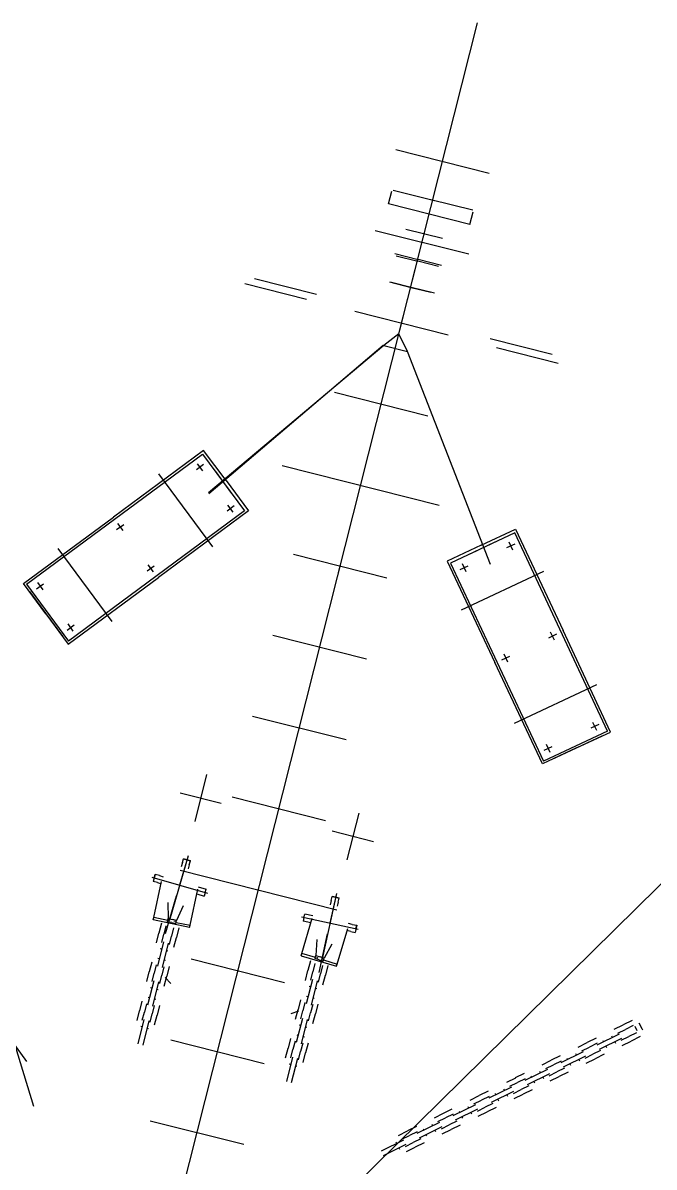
# Model space of a CAD drawing. Header units: metres. Extents: x 267365 to 277461, y 2088854 to 2108025.
# Drawn here: x 273136.8 to 273153.46, y 2095770.59 to 2095800.78 of the extents above; entities that cross this region are included whole.
import ezdxf

# ---------------------------------------------------------------- set-up
doc = ezdxf.new("R2010")
doc.units = ezdxf.units.M
doc.linetypes.add('ACAD_ISO10W100', pattern=[18, 12, -3, 0, -3])
doc.linetypes.add('DASHEDX2', pattern=[38.1, 25.4, -12.7])

msp = doc.modelspace()

# ---------------------------------------------------------------- linework, layer by layer
at = {"color": 30}
for p, q in [((273070.689, 2095491.763), (273148.798, 2095800.78)), ((273070.689, 2095491.763), (273148.798, 2095800.78)), ((273070.689, 2095491.763), (273148.798, 2095800.78)), ((273149.107, 2095796.809), (273146.641, 2095797.433)), ((273149.107, 2095796.809), (273146.641, 2095797.433)), ((273149.107, 2095796.809), (273146.641, 2095797.433)), ((273146.448, 2095796.004), (273146.534, 2095796.342)), ((273146.448, 2095796.004), (273146.534, 2095796.342)), ((273146.448, 2095796.004), (273146.534, 2095796.342)), ((273146.574, 2095796.366), (273147.666, 2095796.09)), ((273146.574, 2095796.366), (273147.666, 2095796.09)), ((273146.574, 2095796.366), (273147.666, 2095796.09)), ((273148.597, 2095795.461), (273146.448, 2095796.004)), ((273148.597, 2095795.461), (273146.448, 2095796.004)), ((273148.597, 2095795.461), (273146.448, 2095796.004)), ((273148.671, 2095795.836), (273147.566, 2095796.115)), ((273148.671, 2095795.836), (273147.566, 2095796.115)), ((273148.671, 2095795.836), (273147.566, 2095796.115)), ((273148.597, 2095795.461), (273148.682, 2095795.799)), ((273148.597, 2095795.461), (273148.682, 2095795.799)), ((273148.597, 2095795.461), (273148.682, 2095795.799)), ((273148.567, 2095794.674), (273146.101, 2095795.297)), ((273148.567, 2095794.674), (273146.101, 2095795.297)), ((273148.567, 2095794.674), (273146.101, 2095795.297)), ((273147.871, 2095795.087), (273146.91, 2095795.33)), ((273147.871, 2095795.087), (273146.91, 2095795.33)), ((273147.871, 2095795.087), (273146.91, 2095795.33)), ((273146.614, 2095794.695), (273147.23, 2095794.539)), ((273146.614, 2095794.695), (273147.23, 2095794.539)), ((273146.614, 2095794.695), (273147.23, 2095794.539)), ((273146.654, 2095794.638), (273147.219, 2095794.495)), ((273146.654, 2095794.638), (273147.219, 2095794.495)), ((273146.654, 2095794.638), (273147.219, 2095794.495)), ((273146.726, 2095792.58), (273147.197, 2095794.444)), ((273146.726, 2095792.58), (273147.197, 2095794.444)), ((273146.726, 2095792.58), (273147.197, 2095794.444)), ((273147.767, 2095794.357), (273147.219, 2095794.495)), ((273147.767, 2095794.357), (273147.219, 2095794.495)), ((273147.767, 2095794.357), (273147.219, 2095794.495)), ((273147.847, 2095794.383), (273147.23, 2095794.539)), ((273147.847, 2095794.383), (273147.23, 2095794.539)), ((273147.847, 2095794.383), (273147.23, 2095794.539)), ((273144.29, 2095793.483), (273142.662, 2095793.895)), ((273144.29, 2095793.483), (273142.662, 2095793.895)), ((273144.29, 2095793.483), (273142.662, 2095793.895)), ((273144.552, 2095793.612), (273142.915, 2095794.026)), ((273144.552, 2095793.612), (273142.915, 2095794.026)), ((273144.552, 2095793.612), (273142.915, 2095794.026)), ((273146.479, 2095793.946), (273147.044, 2095793.803)), ((273146.479, 2095793.946), (273147.044, 2095793.803)), ((273146.479, 2095793.946), (273147.044, 2095793.803)), ((273147.044, 2095793.803), (273146.527, 2095793.934)), ((273147.044, 2095793.803), (273146.527, 2095793.934)), ((273147.044, 2095793.803), (273146.527, 2095793.934)), ((273147.665, 2095793.646), (273147.044, 2095793.803)), ((273147.044, 2095793.803), (273147.562, 2095793.672)), ((273147.665, 2095793.646), (273147.044, 2095793.803)), ((273147.044, 2095793.803), (273147.562, 2095793.672)), ((273147.665, 2095793.646), (273147.044, 2095793.803)), ((273147.044, 2095793.803), (273147.562, 2095793.672)), ((273148.027, 2095792.539), (273145.561, 2095793.162)), ((273148.027, 2095792.539), (273145.561, 2095793.162)), ((273148.027, 2095792.539), (273145.561, 2095793.162)), ((273146.726, 2095792.58), (273146.33, 2095792.267)), ((273146.726, 2095792.58), (273146.33, 2095792.267)), ((273146.726, 2095792.58), (273146.33, 2095792.267)), ((273146.949, 2095792.114), (273146.726, 2095792.58)), ((273146.949, 2095792.114), (273146.726, 2095792.58)), ((273146.949, 2095792.114), (273146.726, 2095792.58)), ((273149.129, 2095792.455), (273150.766, 2095792.042)), ((273149.129, 2095792.455), (273150.766, 2095792.042)), ((273149.129, 2095792.455), (273150.766, 2095792.042)), ((273146.33, 2095792.267), (273141.701, 2095788.379)), ((273146.33, 2095792.267), (273141.701, 2095788.379)), ((273146.33, 2095792.267), (273141.701, 2095788.379)), ((273141.71, 2095788.368), (273146.308, 2095792.276)), ((273141.71, 2095788.368), (273146.308, 2095792.276)), ((273141.71, 2095788.368), (273146.308, 2095792.276)), ((273146.33, 2095792.267), (273146.949, 2095792.114)), ((273146.33, 2095792.267), (273146.949, 2095792.114)), ((273146.33, 2095792.267), (273146.949, 2095792.114)), ((273149.138, 2095786.491), (273146.949, 2095792.114)), ((273149.138, 2095786.491), (273146.949, 2095792.114)), ((273149.138, 2095786.491), (273146.949, 2095792.114)), ((273149.298, 2095792.217), (273150.926, 2095791.806)), ((273149.298, 2095792.217), (273150.926, 2095791.806)), ((273149.298, 2095792.217), (273150.926, 2095791.806)), ((273147.487, 2095790.403), (273145.021, 2095791.027)), ((273147.487, 2095790.403), (273145.021, 2095791.027)), ((273147.487, 2095790.403), (273145.021, 2095791.027)), ((273136.899, 2095785.969), (273141.542, 2095789.404)), ((273136.899, 2095785.969), (273141.542, 2095789.404)), ((273136.899, 2095785.969), (273141.542, 2095789.404)), ((273141.572, 2095789.501), (273139.196, 2095787.744)), ((273141.572, 2095789.501), (273139.196, 2095787.744)), ((273141.572, 2095789.501), (273139.196, 2095787.744)), ((273141.542, 2095789.404), (273142.651, 2095787.904)), ((273141.542, 2095789.404), (273142.651, 2095787.904)), ((273141.542, 2095789.404), (273142.651, 2095787.904)), ((273142.163, 2095788.703), (273141.572, 2095789.501)), ((273142.163, 2095788.703), (273141.572, 2095789.501)), ((273142.163, 2095788.703), (273141.572, 2095789.501)), ((273143.647, 2095789.102), (273147.782, 2095788.057)), ((273143.647, 2095789.102), (273147.782, 2095788.057)), ((273143.647, 2095789.102), (273147.782, 2095788.057)), ((273141.883, 2095788.942), (273142.31, 2095788.366)), ((273141.883, 2095788.942), (273142.31, 2095788.366)), ((273141.883, 2095788.942), (273142.31, 2095788.366)), ((273142.163, 2095788.703), (273142.753, 2095787.905)), ((273142.163, 2095788.703), (273142.753, 2095787.905)), ((273142.163, 2095788.703), (273142.753, 2095787.905)), ((273142.651, 2095787.904), (273138.008, 2095784.47)), ((273142.651, 2095787.904), (273138.008, 2095784.47)), ((273142.651, 2095787.904), (273138.008, 2095784.47)), ((273142.753, 2095787.905), (273140.378, 2095786.147)), ((273142.753, 2095787.905), (273140.378, 2095786.147)), ((273142.753, 2095787.905), (273140.378, 2095786.147)), ((273136.821, 2095785.987), (273139.196, 2095787.744)), ((273136.821, 2095785.987), (273139.196, 2095787.744)), ((273136.821, 2095785.987), (273139.196, 2095787.744)), ((273149.778, 2095787.322), (273148.089, 2095786.53)), ((273149.778, 2095787.322), (273148.089, 2095786.53)), ((273149.778, 2095787.322), (273148.089, 2095786.53)), ((273148.898, 2095787), (273149.797, 2095787.422)), ((273148.898, 2095787), (273149.797, 2095787.422)), ((273148.898, 2095787), (273149.797, 2095787.422)), ((273152.231, 2095782.094), (273149.778, 2095787.322)), ((273152.231, 2095782.094), (273149.778, 2095787.322)), ((273152.231, 2095782.094), (273149.778, 2095787.322)), ((273149.797, 2095787.422), (273151.053, 2095784.747)), ((273149.797, 2095787.422), (273151.053, 2095784.747)), ((273149.797, 2095787.422), (273151.053, 2095784.747)), ((273148.898, 2095787), (273147.999, 2095786.579)), ((273148.898, 2095787), (273147.999, 2095786.579)), ((273148.898, 2095787), (273147.999, 2095786.579)), ((273149.258, 2095787.078), (273148.609, 2095786.774)), ((273149.258, 2095787.078), (273148.609, 2095786.774)), ((273149.258, 2095787.078), (273148.609, 2095786.774)), ((273146.408, 2095786.133), (273143.942, 2095786.756)), ((273146.408, 2095786.133), (273143.942, 2095786.756)), ((273146.408, 2095786.133), (273143.942, 2095786.756)), ((273145.133, 2095786.278), (273145.175, 2095786.444)), ((273145.133, 2095786.278), (273145.175, 2095786.444)), ((273145.133, 2095786.278), (273145.175, 2095786.444)), ((273147.999, 2095786.579), (273149.255, 2095783.903)), ((273147.999, 2095786.579), (273149.255, 2095783.903)), ((273147.999, 2095786.579), (273149.255, 2095783.903)), ((273148.089, 2095786.53), (273150.542, 2095781.301)), ((273148.089, 2095786.53), (273150.542, 2095781.301)), ((273148.089, 2095786.53), (273150.542, 2095781.301)), ((273137.411, 2095785.188), (273136.821, 2095785.987)), ((273137.411, 2095785.188), (273136.821, 2095785.987)), ((273137.411, 2095785.188), (273136.821, 2095785.987)), ((273138.002, 2095784.39), (273140.378, 2095786.147)), ((273138.002, 2095784.39), (273140.378, 2095786.147)), ((273138.002, 2095784.39), (273140.378, 2095786.147)), ((273136.899, 2095785.969), (273138.008, 2095784.47)), ((273136.899, 2095785.969), (273138.008, 2095784.47)), ((273136.899, 2095785.969), (273138.008, 2095784.47)), ((273136.975, 2095785.779), (273137.848, 2095784.598)), ((273136.975, 2095785.779), (273137.848, 2095784.598)), ((273136.975, 2095785.779), (273137.848, 2095784.598)), ((273137.411, 2095785.188), (273138.002, 2095784.39)), ((273137.411, 2095785.188), (273138.002, 2095784.39)), ((273137.411, 2095785.188), (273138.002, 2095784.39)), ((273145.868, 2095783.997), (273143.402, 2095784.621)), ((273145.868, 2095783.997), (273143.402, 2095784.621)), ((273145.868, 2095783.997), (273143.402, 2095784.621)), ((273152.308, 2095782.072), (273151.053, 2095784.747)), ((273152.308, 2095782.072), (273151.053, 2095784.747)), ((273152.308, 2095782.072), (273151.053, 2095784.747)), ((273150.51, 2095781.228), (273149.255, 2095783.903)), ((273150.51, 2095781.228), (273149.255, 2095783.903)), ((273150.51, 2095781.228), (273149.255, 2095783.903)), ((273145.328, 2095781.862), (273142.862, 2095782.485)), ((273145.328, 2095781.862), (273142.862, 2095782.485)), ((273145.328, 2095781.862), (273142.862, 2095782.485)), ((273152.231, 2095782.094), (273150.542, 2095781.301)), ((273152.231, 2095782.094), (273150.542, 2095781.301)), ((273152.231, 2095782.094), (273150.542, 2095781.301)), ((273151.409, 2095781.65), (273152.308, 2095782.072)), ((273151.409, 2095781.65), (273152.308, 2095782.072)), ((273151.409, 2095781.65), (273152.308, 2095782.072)), ((273152.074, 2095781.962), (273150.744, 2095781.338)), ((273152.074, 2095781.962), (273150.744, 2095781.338)), ((273152.074, 2095781.962), (273150.744, 2095781.338)), ((273151.409, 2095781.65), (273150.51, 2095781.228)), ((273151.409, 2095781.65), (273150.51, 2095781.228)), ((273151.409, 2095781.65), (273150.51, 2095781.228)), ((273141.649, 2095780.947), (273141.338, 2095779.713)), ((273141.649, 2095780.947), (273141.338, 2095779.713)), ((273141.649, 2095780.947), (273141.338, 2095779.713)), ((273141.649, 2095780.947), (273141.338, 2095779.713)), ((273141.649, 2095780.947), (273141.338, 2095779.713)), ((273141.649, 2095780.947), (273141.338, 2095779.713)), ((273140.951, 2095780.467), (273142.036, 2095780.193)), ((273140.951, 2095780.467), (273142.036, 2095780.193)), ((273140.951, 2095780.467), (273142.036, 2095780.193)), ((273140.951, 2095780.467), (273142.036, 2095780.193)), ((273140.951, 2095780.467), (273142.036, 2095780.193)), ((273140.951, 2095780.467), (273142.036, 2095780.193)), ((273144.789, 2095779.727), (273142.323, 2095780.35)), ((273144.789, 2095779.727), (273142.323, 2095780.35)), ((273144.789, 2095779.727), (273142.323, 2095780.35)), ((273145.665, 2095779.932), (273145.353, 2095778.698)), ((273145.665, 2095779.932), (273145.353, 2095778.698)), ((273145.665, 2095779.932), (273145.353, 2095778.698)), ((273146.051, 2095779.178), (273144.966, 2095779.452)), ((273146.051, 2095779.178), (273144.966, 2095779.452)), ((273146.051, 2095779.178), (273144.966, 2095779.452)), ((273141.162, 2095778.804), (273140.938, 2095778.029)), ((273141.162, 2095778.804), (273140.938, 2095778.029)), ((273141.162, 2095778.804), (273140.938, 2095778.029)), ((273141.011, 2095778.625), (273140.979, 2095778.516)), ((273141.011, 2095778.625), (273140.979, 2095778.516)), ((273141.011, 2095778.625), (273140.979, 2095778.516)), ((273141.011, 2095778.625), (273141.041, 2095778.73)), ((273141.011, 2095778.625), (273141.041, 2095778.73)), ((273141.011, 2095778.625), (273141.041, 2095778.73)), ((273141.041, 2095778.73), (273141.133, 2095778.703)), ((273141.133, 2095778.703), (273141.041, 2095778.73)), ((273141.041, 2095778.73), (273141.133, 2095778.703)), ((273141.133, 2095778.703), (273141.041, 2095778.73)), ((273141.041, 2095778.73), (273141.133, 2095778.703)), ((273141.133, 2095778.703), (273141.041, 2095778.73)), ((273141.133, 2095778.703), (273141.225, 2095778.677)), ((273141.225, 2095778.677), (273141.133, 2095778.703)), ((273141.133, 2095778.703), (273141.225, 2095778.677)), ((273141.225, 2095778.677), (273141.133, 2095778.703)), ((273141.133, 2095778.703), (273141.225, 2095778.677)), ((273141.225, 2095778.677), (273141.133, 2095778.703)), ((273141.194, 2095778.572), (273141.163, 2095778.463)), ((273141.194, 2095778.572), (273141.163, 2095778.463)), ((273141.194, 2095778.572), (273141.163, 2095778.463)), ((273141.194, 2095778.572), (273141.225, 2095778.677)), ((273141.194, 2095778.572), (273141.225, 2095778.677)), ((273141.194, 2095778.572), (273141.225, 2095778.677)), ((273140.29, 2095778.316), (273140.237, 2095778.132)), ((273140.29, 2095778.316), (273140.237, 2095778.132)), ((273140.29, 2095778.316), (273140.237, 2095778.132)), ((273140.351, 2095778.099), (273140.237, 2095778.132)), ((273140.351, 2095778.099), (273140.237, 2095778.132)), ((273140.351, 2095778.099), (273140.237, 2095778.132)), ((273140.258, 2095777.174), (273140.46, 2095778.13)), ((273140.258, 2095777.174), (273140.46, 2095778.13)), ((273140.258, 2095777.174), (273140.46, 2095778.13)), ((273140.264, 2095778.224), (273140.29, 2095778.316)), ((273140.264, 2095778.224), (273140.29, 2095778.316)), ((273140.264, 2095778.224), (273140.29, 2095778.316)), ((273140.404, 2095778.283), (273140.29, 2095778.316)), ((273140.404, 2095778.283), (273140.29, 2095778.316)), ((273140.404, 2095778.283), (273140.29, 2095778.316)), ((273140.404, 2095778.283), (273140.504, 2095778.254)), ((273140.404, 2095778.283), (273140.504, 2095778.254)), ((273140.404, 2095778.283), (273140.504, 2095778.254)), ((273140.949, 2095778.426), (273145.083, 2095777.381)), ((273140.949, 2095778.426), (273145.083, 2095777.381)), ((273140.949, 2095778.426), (273145.083, 2095777.381)), ((273140.351, 2095778.099), (273140.451, 2095778.07)), ((273140.351, 2095778.099), (273140.451, 2095778.07)), ((273140.351, 2095778.099), (273140.451, 2095778.07)), ((273141.214, 2095776.972), (273141.416, 2095777.928)), ((273141.214, 2095776.972), (273141.416, 2095777.928)), ((273141.214, 2095776.972), (273141.416, 2095777.928)), ((273141.425, 2095777.988), (273141.639, 2095777.926)), ((273141.425, 2095777.988), (273141.639, 2095777.926)), ((273141.425, 2095777.988), (273141.639, 2095777.926)), ((273141.612, 2095777.834), (273141.585, 2095777.742)), ((273141.612, 2095777.834), (273141.585, 2095777.742)), ((273141.612, 2095777.834), (273141.585, 2095777.742)), ((273141.612, 2095777.834), (273141.639, 2095777.926)), ((273141.612, 2095777.834), (273141.639, 2095777.926)), ((273141.612, 2095777.834), (273141.639, 2095777.926)), ((273140.569, 2095776.756), (273140.857, 2095777.75)), ((273140.569, 2095776.756), (273140.857, 2095777.75)), ((273140.569, 2095776.756), (273140.857, 2095777.75)), ((273140.63, 2095777.573), (273140.638, 2095777.149)), ((273140.63, 2095777.573), (273140.638, 2095777.149)), ((273140.63, 2095777.573), (273140.638, 2095777.149)), ((273141.389, 2095777.799), (273141.585, 2095777.742)), ((273141.389, 2095777.799), (273141.585, 2095777.742)), ((273141.389, 2095777.799), (273141.585, 2095777.742)), ((273145.075, 2095777.815), (273144.904, 2095777.027)), ((273145.075, 2095777.815), (273144.904, 2095777.027)), ((273145.075, 2095777.815), (273144.904, 2095777.027)), ((273144.936, 2095777.626), (273144.912, 2095777.515)), ((273144.936, 2095777.626), (273144.912, 2095777.515)), ((273144.936, 2095777.626), (273144.912, 2095777.515)), ((273144.936, 2095777.626), (273144.959, 2095777.733)), ((273144.936, 2095777.626), (273144.959, 2095777.733)), ((273144.936, 2095777.626), (273144.959, 2095777.733)), ((273145.053, 2095777.713), (273144.959, 2095777.733)), ((273144.959, 2095777.733), (273145.053, 2095777.713)), ((273145.053, 2095777.713), (273144.959, 2095777.733)), ((273144.959, 2095777.733), (273145.053, 2095777.713)), ((273145.053, 2095777.713), (273144.959, 2095777.733)), ((273144.959, 2095777.733), (273145.053, 2095777.713)), ((273145.147, 2095777.692), (273145.053, 2095777.713)), ((273145.053, 2095777.713), (273145.147, 2095777.692)), ((273145.147, 2095777.692), (273145.053, 2095777.713)), ((273145.053, 2095777.713), (273145.147, 2095777.692)), ((273145.147, 2095777.692), (273145.053, 2095777.713)), ((273145.053, 2095777.713), (273145.147, 2095777.692)), ((273145.124, 2095777.585), (273145.099, 2095777.475)), ((273145.124, 2095777.585), (273145.099, 2095777.475)), ((273145.124, 2095777.585), (273145.099, 2095777.475)), ((273145.124, 2095777.585), (273145.147, 2095777.692)), ((273145.124, 2095777.585), (273145.147, 2095777.692)), ((273145.124, 2095777.585), (273145.147, 2095777.692)), ((273141.035, 2095777.487), (273140.856, 2095777.103)), ((273141.035, 2095777.487), (273140.856, 2095777.103)), ((273141.035, 2095777.487), (273140.856, 2095777.103)), ((273144.218, 2095777.175), (273144.239, 2095777.269)), ((273144.218, 2095777.175), (273144.239, 2095777.269)), ((273144.218, 2095777.175), (273144.239, 2095777.269)), ((273144.456, 2095777.222), (273144.239, 2095777.269)), ((273144.456, 2095777.222), (273144.239, 2095777.269)), ((273144.456, 2095777.222), (273144.239, 2095777.269)), ((273140.245, 2095777.114), (273140.258, 2095777.174)), ((273140.245, 2095777.114), (273140.258, 2095777.174)), ((273140.245, 2095777.114), (273140.258, 2095777.174)), ((273141.201, 2095776.912), (273140.245, 2095777.114)), ((273141.201, 2095776.912), (273140.245, 2095777.114)), ((273141.201, 2095776.912), (273140.245, 2095777.114)), ((273140.627, 2095777.096), (273140.258, 2095777.174)), ((273140.627, 2095777.096), (273140.258, 2095777.174)), ((273140.627, 2095777.096), (273140.258, 2095777.174)), ((273140.458, 2095777.025), (273140.394, 2095776.768)), ((273140.458, 2095777.025), (273140.394, 2095776.768)), ((273140.458, 2095777.025), (273140.394, 2095776.768)), ((273140.577, 2095776.955), (273140.522, 2095776.736)), ((273140.577, 2095776.955), (273140.522, 2095776.736)), ((273140.577, 2095776.955), (273140.522, 2095776.736)), ((273140.656, 2095777.111), (273140.618, 2095777.121)), ((273140.656, 2095777.111), (273140.618, 2095777.121)), ((273140.656, 2095777.111), (273140.618, 2095777.121)), ((273140.621, 2095777.068), (273140.638, 2095777.149)), ((273140.621, 2095777.068), (273140.638, 2095777.149)), ((273140.621, 2095777.068), (273140.638, 2095777.149)), ((273140.73, 2095777.045), (273140.621, 2095777.068)), ((273140.73, 2095777.045), (273140.621, 2095777.068)), ((273140.73, 2095777.045), (273140.621, 2095777.068)), ((273140.638, 2095777.149), (273140.747, 2095777.126)), ((273140.638, 2095777.149), (273140.747, 2095777.126)), ((273140.638, 2095777.149), (273140.747, 2095777.126)), ((273140.73, 2095777.045), (273140.839, 2095777.021)), ((273140.73, 2095777.045), (273140.839, 2095777.021)), ((273140.73, 2095777.045), (273140.839, 2095777.021)), ((273140.856, 2095777.103), (273140.747, 2095777.126)), ((273140.856, 2095777.103), (273140.747, 2095777.126)), ((273140.856, 2095777.103), (273140.747, 2095777.126)), ((273140.822, 2095777.07), (273140.784, 2095777.079)), ((273140.822, 2095777.07), (273140.784, 2095777.079)), ((273140.822, 2095777.07), (273140.784, 2095777.079)), ((273140.839, 2095777.021), (273140.856, 2095777.103)), ((273140.839, 2095777.021), (273140.856, 2095777.103)), ((273140.839, 2095777.021), (273140.856, 2095777.103)), ((273140.845, 2095777.05), (273141.214, 2095776.972)), ((273140.845, 2095777.05), (273141.214, 2095776.972)), ((273140.845, 2095777.05), (273141.214, 2095776.972)), ((273141.201, 2095776.912), (273141.214, 2095776.972)), ((273141.201, 2095776.912), (273141.214, 2095776.972)), ((273141.201, 2095776.912), (273141.214, 2095776.972)), ((273144.159, 2095776.228), (273144.436, 2095777.165)), ((273144.159, 2095776.228), (273144.436, 2095777.165)), ((273144.159, 2095776.228), (273144.436, 2095777.165)), ((273144.218, 2095777.175), (273144.198, 2095777.082)), ((273144.218, 2095777.175), (273144.198, 2095777.082)), ((273144.218, 2095777.175), (273144.198, 2095777.082)), ((273144.398, 2095777.038), (273144.198, 2095777.082)), ((273144.398, 2095777.038), (273144.198, 2095777.082)), ((273144.398, 2095777.038), (273144.198, 2095777.082)), ((273145.495, 2095776.997), (273145.393, 2095777.019)), ((273145.495, 2095776.997), (273145.393, 2095777.019)), ((273145.495, 2095776.997), (273145.393, 2095777.019)), ((273145.495, 2095776.997), (273145.611, 2095776.972)), ((273145.495, 2095776.997), (273145.611, 2095776.972)), ((273145.495, 2095776.997), (273145.611, 2095776.972)), ((273145.611, 2095776.972), (273145.57, 2095776.784)), ((273145.611, 2095776.972), (273145.57, 2095776.784)), ((273145.611, 2095776.972), (273145.57, 2095776.784)), ((273145.59, 2095776.878), (273145.611, 2095776.972)), ((273145.59, 2095776.878), (273145.611, 2095776.972)), ((273145.59, 2095776.878), (273145.611, 2095776.972)), ((273140.33, 2095776.512), (273140.394, 2095776.768)), ((273140.33, 2095776.512), (273140.394, 2095776.768)), ((273140.33, 2095776.512), (273140.394, 2095776.768)), ((273140.467, 2095776.518), (273140.522, 2095776.736)), ((273140.467, 2095776.518), (273140.522, 2095776.736)), ((273140.467, 2095776.518), (273140.522, 2095776.736)), ((273140.671, 2095776.467), (273140.726, 2095776.685)), ((273140.671, 2095776.467), (273140.726, 2095776.685)), ((273140.671, 2095776.467), (273140.726, 2095776.685)), ((273140.781, 2095776.904), (273140.726, 2095776.685)), ((273140.781, 2095776.904), (273140.726, 2095776.685)), ((273140.781, 2095776.904), (273140.726, 2095776.685)), ((273140.79, 2095776.397), (273140.854, 2095776.653)), ((273140.79, 2095776.397), (273140.854, 2095776.653)), ((273140.79, 2095776.397), (273140.854, 2095776.653)), ((273140.918, 2095776.91), (273140.854, 2095776.653)), ((273140.918, 2095776.91), (273140.854, 2095776.653)), ((273140.918, 2095776.91), (273140.854, 2095776.653)), ((273144.624, 2095775.731), (273144.843, 2095776.743)), ((273144.624, 2095775.731), (273144.843, 2095776.743)), ((273144.624, 2095775.731), (273144.843, 2095776.743)), ((273145.096, 2095775.951), (273145.373, 2095776.888)), ((273145.096, 2095775.951), (273145.373, 2095776.888)), ((273145.096, 2095775.951), (273145.373, 2095776.888)), ((273145.454, 2095776.81), (273145.352, 2095776.832)), ((273145.454, 2095776.81), (273145.352, 2095776.832)), ((273145.454, 2095776.81), (273145.352, 2095776.832)), ((273145.454, 2095776.81), (273145.57, 2095776.784)), ((273145.454, 2095776.81), (273145.57, 2095776.784)), ((273145.454, 2095776.81), (273145.57, 2095776.784)), ((273140.512, 2095776.534), (273140.352, 2095775.893)), ((273140.512, 2095776.534), (273140.352, 2095775.893)), ((273140.512, 2095776.534), (273140.352, 2095775.893)), ((273140.464, 2095776.342), (273140.426, 2095776.352)), ((273140.464, 2095776.342), (273140.426, 2095776.352)), ((273140.464, 2095776.342), (273140.426, 2095776.352)), ((273140.64, 2095776.502), (273140.48, 2095775.861)), ((273140.64, 2095776.502), (273140.48, 2095775.861)), ((273140.64, 2095776.502), (273140.48, 2095775.861)), ((273144.562, 2095776.596), (273144.536, 2095776.173)), ((273144.562, 2095776.596), (273144.536, 2095776.173)), ((273144.562, 2095776.596), (273144.536, 2095776.173)), ((273144.958, 2095776.479), (273144.75, 2095776.109)), ((273144.958, 2095776.479), (273144.75, 2095776.109)), ((273144.958, 2095776.479), (273144.75, 2095776.109)), ((273140.4, 2095776.086), (273140.362, 2095776.095)), ((273140.4, 2095776.086), (273140.362, 2095776.095)), ((273140.4, 2095776.086), (273140.362, 2095776.095)), ((273140.566, 2095776.044), (273140.528, 2095776.054)), ((273140.566, 2095776.044), (273140.528, 2095776.054)), ((273140.566, 2095776.044), (273140.528, 2095776.054)), ((273140.592, 2095776.31), (273140.63, 2095776.301)), ((273140.592, 2095776.31), (273140.63, 2095776.301)), ((273140.592, 2095776.31), (273140.63, 2095776.301)), ((273143.709, 2095775.456), (273141.243, 2095776.079)), ((273143.709, 2095775.456), (273141.243, 2095776.079)), ((273143.709, 2095775.456), (273141.243, 2095776.079)), ((273144.142, 2095776.169), (273144.159, 2095776.228)), ((273144.142, 2095776.169), (273144.159, 2095776.228)), ((273144.142, 2095776.169), (273144.159, 2095776.228)), ((273144.142, 2095776.169), (273145.079, 2095775.892)), ((273144.142, 2095776.169), (273145.079, 2095775.892)), ((273144.142, 2095776.169), (273145.079, 2095775.892)), ((273144.521, 2095776.121), (273144.159, 2095776.228)), ((273144.521, 2095776.121), (273144.159, 2095776.228)), ((273144.521, 2095776.121), (273144.159, 2095776.228)), ((273144.389, 2095776.032), (273144.324, 2095775.776)), ((273144.389, 2095776.032), (273144.324, 2095775.776)), ((273144.389, 2095776.032), (273144.324, 2095775.776)), ((273144.512, 2095776.093), (273144.536, 2095776.173)), ((273144.512, 2095776.093), (273144.536, 2095776.173)), ((273144.512, 2095776.093), (273144.536, 2095776.173)), ((273144.62, 2095776.061), (273144.512, 2095776.093)), ((273144.62, 2095776.061), (273144.512, 2095776.093)), ((273144.62, 2095776.061), (273144.512, 2095776.093)), ((273144.536, 2095776.173), (273144.643, 2095776.141)), ((273144.536, 2095776.173), (273144.643, 2095776.141)), ((273144.536, 2095776.173), (273144.643, 2095776.141)), ((273144.55, 2095776.128), (273144.588, 2095776.118)), ((273144.55, 2095776.128), (273144.588, 2095776.118)), ((273144.55, 2095776.128), (273144.588, 2095776.118)), ((273144.62, 2095776.061), (273144.727, 2095776.03)), ((273144.62, 2095776.061), (273144.727, 2095776.03)), ((273144.62, 2095776.061), (273144.727, 2095776.03)), ((273144.75, 2095776.109), (273144.643, 2095776.141)), ((273144.75, 2095776.109), (273144.643, 2095776.141)), ((273144.75, 2095776.109), (273144.643, 2095776.141)), ((273144.716, 2095776.085), (273144.754, 2095776.075)), ((273144.716, 2095776.085), (273144.754, 2095776.075)), ((273144.716, 2095776.085), (273144.754, 2095776.075)), ((273144.727, 2095776.03), (273144.75, 2095776.109)), ((273144.727, 2095776.03), (273144.75, 2095776.109)), ((273144.727, 2095776.03), (273144.75, 2095776.109)), ((273144.735, 2095776.058), (273145.096, 2095775.951)), ((273144.735, 2095776.058), (273145.096, 2095775.951)), ((273144.735, 2095776.058), (273145.096, 2095775.951)), ((273140.073, 2095775.486), (273140.138, 2095775.743)), ((273140.073, 2095775.486), (273140.138, 2095775.743)), ((273140.073, 2095775.486), (273140.138, 2095775.743)), ((273140.202, 2095775.999), (273140.138, 2095775.743)), ((273140.202, 2095775.999), (273140.138, 2095775.743)), ((273140.202, 2095775.999), (273140.138, 2095775.743)), ((273140.32, 2095775.929), (273140.266, 2095775.711)), ((273140.32, 2095775.929), (273140.266, 2095775.711)), ((273140.32, 2095775.929), (273140.266, 2095775.711)), ((273140.524, 2095775.878), (273140.47, 2095775.66)), ((273140.524, 2095775.878), (273140.47, 2095775.66)), ((273140.524, 2095775.878), (273140.47, 2095775.66)), ((273140.662, 2095775.884), (273140.598, 2095775.628)), ((273140.662, 2095775.884), (273140.598, 2095775.628)), ((273140.662, 2095775.884), (273140.598, 2095775.628)), ((273144.259, 2095775.52), (273144.324, 2095775.776)), ((273144.259, 2095775.52), (273144.324, 2095775.776)), ((273144.259, 2095775.52), (273144.324, 2095775.776)), ((273144.396, 2095775.525), (273144.452, 2095775.743)), ((273144.396, 2095775.525), (273144.452, 2095775.743)), ((273144.396, 2095775.525), (273144.452, 2095775.743)), ((273144.508, 2095775.962), (273144.452, 2095775.743)), ((273144.508, 2095775.962), (273144.452, 2095775.743)), ((273144.508, 2095775.962), (273144.452, 2095775.743)), ((273144.712, 2095775.91), (273144.656, 2095775.691)), ((273144.712, 2095775.91), (273144.656, 2095775.691)), ((273144.712, 2095775.91), (273144.656, 2095775.691)), ((273144.849, 2095775.915), (273144.784, 2095775.659)), ((273144.849, 2095775.915), (273144.784, 2095775.659)), ((273144.849, 2095775.915), (273144.784, 2095775.659)), ((273145.079, 2095775.892), (273145.096, 2095775.951)), ((273145.079, 2095775.892), (273145.096, 2095775.951)), ((273145.079, 2095775.892), (273145.096, 2095775.951)), ((273140.256, 2095775.509), (273140.095, 2095774.868)), ((273140.256, 2095775.509), (273140.095, 2095774.868)), ((273140.256, 2095775.509), (273140.095, 2095774.868)), ((273140.211, 2095775.492), (273140.266, 2095775.711)), ((273140.211, 2095775.492), (273140.266, 2095775.711)), ((273140.211, 2095775.492), (273140.266, 2095775.711)), ((273140.384, 2095775.477), (273140.224, 2095774.836)), ((273140.384, 2095775.477), (273140.224, 2095774.836)), ((273140.384, 2095775.477), (273140.224, 2095774.836)), ((273140.415, 2095775.441), (273140.47, 2095775.66)), ((273140.415, 2095775.441), (273140.47, 2095775.66)), ((273140.415, 2095775.441), (273140.47, 2095775.66)), ((273140.534, 2095775.371), (273140.598, 2095775.628)), ((273140.534, 2095775.371), (273140.598, 2095775.628)), ((273140.534, 2095775.371), (273140.598, 2095775.628)), ((273144.441, 2095775.542), (273144.277, 2095774.902)), ((273144.441, 2095775.542), (273144.277, 2095774.902)), ((273144.441, 2095775.542), (273144.277, 2095774.902)), ((273144.569, 2095775.509), (273144.405, 2095774.869)), ((273144.569, 2095775.509), (273144.405, 2095774.869)), ((273144.569, 2095775.509), (273144.405, 2095774.869)), ((273144.6, 2095775.473), (273144.656, 2095775.691)), ((273144.6, 2095775.473), (273144.656, 2095775.691)), ((273144.6, 2095775.473), (273144.656, 2095775.691)), ((273144.718, 2095775.403), (273144.784, 2095775.659)), ((273144.718, 2095775.403), (273144.784, 2095775.659)), ((273144.718, 2095775.403), (273144.784, 2095775.659)), ((273140.207, 2095775.317), (273140.17, 2095775.326)), ((273140.207, 2095775.317), (273140.17, 2095775.326)), ((273140.207, 2095775.317), (273140.17, 2095775.326)), ((273140.336, 2095775.284), (273140.374, 2095775.275)), ((273140.336, 2095775.284), (273140.374, 2095775.275)), ((273140.336, 2095775.284), (273140.374, 2095775.275)), ((273144.392, 2095775.35), (273144.354, 2095775.359)), ((273144.392, 2095775.35), (273144.354, 2095775.359)), ((273144.392, 2095775.35), (273144.354, 2095775.359)), ((273144.52, 2095775.317), (273144.558, 2095775.307)), ((273144.52, 2095775.317), (273144.558, 2095775.307)), ((273144.52, 2095775.317), (273144.558, 2095775.307)), ((273139.945, 2095774.973), (273139.881, 2095774.717)), ((273139.945, 2095774.973), (273139.881, 2095774.717)), ((273139.945, 2095774.973), (273139.881, 2095774.717)), ((273140.064, 2095774.904), (273140.009, 2095774.685)), ((273140.064, 2095774.904), (273140.009, 2095774.685)), ((273140.064, 2095774.904), (273140.009, 2095774.685)), ((273140.143, 2095775.06), (273140.106, 2095775.07)), ((273140.143, 2095775.06), (273140.106, 2095775.07)), ((273140.143, 2095775.06), (273140.106, 2095775.07)), ((273140.268, 2095774.853), (273140.213, 2095774.634)), ((273140.268, 2095774.853), (273140.213, 2095774.634)), ((273140.268, 2095774.853), (273140.213, 2095774.634)), ((273140.309, 2095775.019), (273140.272, 2095775.028)), ((273140.309, 2095775.019), (273140.272, 2095775.028)), ((273140.309, 2095775.019), (273140.272, 2095775.028)), ((273140.406, 2095774.858), (273140.342, 2095774.602)), ((273140.406, 2095774.858), (273140.342, 2095774.602)), ((273140.406, 2095774.858), (273140.342, 2095774.602)), ((273144.128, 2095775.008), (273144.062, 2095774.752)), ((273144.128, 2095775.008), (273144.062, 2095774.752)), ((273144.128, 2095775.008), (273144.062, 2095774.752)), ((273144.246, 2095774.937), (273144.19, 2095774.719)), ((273144.246, 2095774.937), (273144.19, 2095774.719)), ((273144.246, 2095774.937), (273144.19, 2095774.719)), ((273144.288, 2095775.103), (273144.326, 2095775.094)), ((273144.288, 2095775.103), (273144.326, 2095775.094)), ((273144.288, 2095775.103), (273144.326, 2095775.094)), ((273144.45, 2095774.885), (273144.394, 2095774.667)), ((273144.45, 2095774.885), (273144.394, 2095774.667)), ((273144.45, 2095774.885), (273144.394, 2095774.667)), ((273144.454, 2095775.061), (273144.492, 2095775.051)), ((273144.454, 2095775.061), (273144.492, 2095775.051)), ((273144.454, 2095775.061), (273144.492, 2095775.051)), ((273144.587, 2095774.89), (273144.522, 2095774.634)), ((273144.587, 2095774.89), (273144.522, 2095774.634)), ((273144.587, 2095774.89), (273144.522, 2095774.634)), ((273139.817, 2095774.461), (273139.881, 2095774.717)), ((273139.817, 2095774.461), (273139.881, 2095774.717)), ((273139.817, 2095774.461), (273139.881, 2095774.717)), ((273139.955, 2095774.466), (273140.009, 2095774.685)), ((273139.955, 2095774.466), (273140.009, 2095774.685)), ((273139.955, 2095774.466), (273140.009, 2095774.685)), ((273140.159, 2095774.415), (273140.213, 2095774.634)), ((273140.159, 2095774.415), (273140.213, 2095774.634)), ((273140.159, 2095774.415), (273140.213, 2095774.634)), ((273140.277, 2095774.346), (273140.342, 2095774.602)), ((273140.277, 2095774.346), (273140.342, 2095774.602)), ((273140.277, 2095774.346), (273140.342, 2095774.602)), ((273143.997, 2095774.496), (273144.062, 2095774.752)), ((273143.997, 2095774.496), (273144.062, 2095774.752)), ((273143.997, 2095774.496), (273144.062, 2095774.752)), ((273144.179, 2095774.517), (273144.015, 2095773.877)), ((273144.179, 2095774.517), (273144.015, 2095773.877)), ((273144.179, 2095774.517), (273144.015, 2095773.877)), ((273144.134, 2095774.501), (273144.19, 2095774.719)), ((273144.134, 2095774.501), (273144.19, 2095774.719)), ((273144.134, 2095774.501), (273144.19, 2095774.719)), ((273144.338, 2095774.449), (273144.394, 2095774.667)), ((273144.338, 2095774.449), (273144.394, 2095774.667)), ((273144.338, 2095774.449), (273144.394, 2095774.667)), ((273144.457, 2095774.378), (273144.522, 2095774.634)), ((273144.457, 2095774.378), (273144.522, 2095774.634)), ((273144.457, 2095774.378), (273144.522, 2095774.634)), ((273139.999, 2095774.483), (273139.839, 2095773.842)), ((273139.999, 2095774.483), (273139.839, 2095773.842)), ((273139.999, 2095774.483), (273139.839, 2095773.842)), ((273139.951, 2095774.291), (273139.913, 2095774.3)), ((273139.951, 2095774.291), (273139.913, 2095774.3)), ((273139.951, 2095774.291), (273139.913, 2095774.3)), ((273140.127, 2095774.451), (273139.967, 2095773.81)), ((273140.127, 2095774.451), (273139.967, 2095773.81)), ((273140.127, 2095774.451), (273139.967, 2095773.81)), ((273140.079, 2095774.259), (273140.117, 2095774.249)), ((273140.079, 2095774.259), (273140.117, 2095774.249)), ((273140.079, 2095774.259), (273140.117, 2095774.249)), ((273144.13, 2095774.325), (273144.092, 2095774.335)), ((273144.13, 2095774.325), (273144.092, 2095774.335)), ((273144.13, 2095774.325), (273144.092, 2095774.335)), ((273144.307, 2095774.485), (273144.143, 2095773.845)), ((273144.307, 2095774.485), (273144.143, 2095773.845)), ((273144.307, 2095774.485), (273144.143, 2095773.845)), ((273144.258, 2095774.293), (273144.296, 2095774.283)), ((273144.258, 2095774.293), (273144.296, 2095774.283)), ((273144.258, 2095774.293), (273144.296, 2095774.283)), ((273152.403, 2095774.228), (273152.64, 2095774.344)), ((273152.403, 2095774.228), (273152.64, 2095774.344)), ((273152.403, 2095774.228), (273152.64, 2095774.344)), ((273152.496, 2095774.126), (273152.698, 2095774.226)), ((273152.496, 2095774.126), (273152.698, 2095774.226)), ((273152.496, 2095774.126), (273152.698, 2095774.226)), ((273152.877, 2095774.461), (273152.64, 2095774.344)), ((273152.877, 2095774.461), (273152.64, 2095774.344)), ((273152.877, 2095774.461), (273152.64, 2095774.344)), ((273152.901, 2095774.325), (273152.698, 2095774.226)), ((273152.901, 2095774.325), (273152.698, 2095774.226)), ((273152.901, 2095774.325), (273152.698, 2095774.226)), ((273153.011, 2095774.189), (273152.953, 2095774.307)), ((273153.011, 2095774.189), (273152.953, 2095774.307)), ((273153.011, 2095774.189), (273152.953, 2095774.307)), ((273153.054, 2095774.4), (273153.071, 2095774.365)), ((273153.054, 2095774.4), (273153.13, 2095774.247)), ((273153.054, 2095774.4), (273153.071, 2095774.365)), ((273153.054, 2095774.4), (273153.13, 2095774.247)), ((273153.054, 2095774.4), (273153.071, 2095774.365)), ((273153.054, 2095774.4), (273153.13, 2095774.247)), ((273153.13, 2095774.247), (273153.147, 2095774.212)), ((273153.13, 2095774.247), (273153.147, 2095774.212)), ((273153.13, 2095774.247), (273153.147, 2095774.212)), ((273136.511, 2095773.917), (273136.895, 2095773.379)), ((273136.511, 2095773.917), (273136.895, 2095773.379)), ((273136.511, 2095773.917), (273136.895, 2095773.379)), ((273143.169, 2095773.321), (273140.703, 2095773.944)), ((273143.169, 2095773.321), (273140.703, 2095773.944)), ((273143.169, 2095773.321), (273140.703, 2095773.944)), ((273143.866, 2095773.984), (273143.8, 2095773.728)), ((273143.866, 2095773.984), (273143.8, 2095773.728)), ((273143.866, 2095773.984), (273143.8, 2095773.728)), ((273143.984, 2095773.913), (273143.928, 2095773.695)), ((273143.984, 2095773.913), (273143.928, 2095773.695)), ((273143.984, 2095773.913), (273143.928, 2095773.695)), ((273144.027, 2095774.079), (273144.064, 2095774.069)), ((273144.027, 2095774.079), (273144.064, 2095774.069)), ((273144.027, 2095774.079), (273144.064, 2095774.069)), ((273144.192, 2095774.037), (273144.23, 2095774.027)), ((273144.192, 2095774.037), (273144.23, 2095774.027)), ((273144.192, 2095774.037), (273144.23, 2095774.027)), ((273151.929, 2095773.994), (273151.691, 2095773.878)), ((273151.929, 2095773.994), (273151.691, 2095773.878)), ((273151.929, 2095773.994), (273151.691, 2095773.878)), ((273152.538, 2095774.103), (273151.945, 2095773.812)), ((273152.538, 2095774.103), (273151.945, 2095773.812)), ((273152.538, 2095774.103), (273151.945, 2095773.812)), ((273152.596, 2095773.984), (273152.003, 2095773.693)), ((273152.596, 2095773.984), (273152.003, 2095773.693)), ((273152.596, 2095773.984), (273152.003, 2095773.693)), ((273152.105, 2095773.934), (273152.123, 2095773.899)), ((273152.105, 2095773.934), (273152.123, 2095773.899)), ((273152.105, 2095773.934), (273152.123, 2095773.899)), ((273152.36, 2095774.016), (273152.343, 2095774.051)), ((273152.36, 2095774.016), (273152.343, 2095774.051)), ((273152.36, 2095774.016), (273152.343, 2095774.051)), ((273152.589, 2095773.938), (273152.791, 2095774.037)), ((273152.589, 2095773.938), (273152.791, 2095774.037)), ((273152.589, 2095773.938), (273152.791, 2095774.037)), ((273152.612, 2095773.802), (273152.849, 2095773.918)), ((273152.612, 2095773.802), (273152.849, 2095773.918)), ((273152.612, 2095773.802), (273152.849, 2095773.918)), ((273152.993, 2095774.136), (273152.791, 2095774.037)), ((273152.993, 2095774.136), (273152.791, 2095774.037)), ((273152.993, 2095774.136), (273152.791, 2095774.037)), ((273153.087, 2095774.035), (273152.849, 2095773.918)), ((273153.087, 2095774.035), (273152.849, 2095773.918)), ((273153.087, 2095774.035), (273152.849, 2095773.918)), ((273143.735, 2095773.472), (273143.8, 2095773.728)), ((273143.735, 2095773.472), (273143.8, 2095773.728)), ((273143.735, 2095773.472), (273143.8, 2095773.728)), ((273143.873, 2095773.477), (273143.928, 2095773.695)), ((273143.873, 2095773.477), (273143.928, 2095773.695)), ((273143.873, 2095773.477), (273143.928, 2095773.695)), ((273144.076, 2095773.425), (273144.132, 2095773.643)), ((273144.076, 2095773.425), (273144.132, 2095773.643)), ((273144.076, 2095773.425), (273144.132, 2095773.643)), ((273144.188, 2095773.861), (273144.132, 2095773.643)), ((273144.188, 2095773.861), (273144.132, 2095773.643)), ((273144.188, 2095773.861), (273144.132, 2095773.643)), ((273144.195, 2095773.354), (273144.26, 2095773.61)), ((273144.195, 2095773.354), (273144.26, 2095773.61)), ((273144.195, 2095773.354), (273144.26, 2095773.61)), ((273144.326, 2095773.866), (273144.26, 2095773.61)), ((273144.326, 2095773.866), (273144.26, 2095773.61)), ((273144.326, 2095773.866), (273144.26, 2095773.61)), ((273151.589, 2095773.637), (273150.996, 2095773.345)), ((273151.589, 2095773.637), (273150.996, 2095773.345)), ((273151.589, 2095773.637), (273150.996, 2095773.345)), ((273151.454, 2095773.761), (273151.691, 2095773.878)), ((273151.454, 2095773.761), (273151.691, 2095773.878)), ((273151.454, 2095773.761), (273151.691, 2095773.878)), ((273151.548, 2095773.66), (273151.75, 2095773.759)), ((273151.548, 2095773.66), (273151.75, 2095773.759)), ((273151.548, 2095773.66), (273151.75, 2095773.759)), ((273151.952, 2095773.859), (273151.75, 2095773.759)), ((273151.952, 2095773.859), (273151.75, 2095773.759)), ((273151.952, 2095773.859), (273151.75, 2095773.759)), ((273152.045, 2095773.67), (273151.842, 2095773.571)), ((273152.045, 2095773.67), (273151.842, 2095773.571)), ((273152.045, 2095773.67), (273151.842, 2095773.571)), ((273152.181, 2095773.78), (273152.198, 2095773.745)), ((273152.181, 2095773.78), (273152.198, 2095773.745)), ((273152.181, 2095773.78), (273152.198, 2095773.745)), ((273152.418, 2095773.897), (273152.435, 2095773.862)), ((273152.418, 2095773.897), (273152.435, 2095773.862)), ((273152.418, 2095773.897), (273152.435, 2095773.862)), ((273143.917, 2095773.493), (273143.754, 2095772.853)), ((273143.917, 2095773.493), (273143.754, 2095772.853)), ((273143.917, 2095773.493), (273143.754, 2095772.853)), ((273143.868, 2095773.301), (273143.83, 2095773.311)), ((273143.868, 2095773.301), (273143.83, 2095773.311)), ((273143.868, 2095773.301), (273143.83, 2095773.311)), ((273144.045, 2095773.46), (273143.882, 2095772.82)), ((273144.045, 2095773.46), (273143.882, 2095772.82)), ((273144.045, 2095773.46), (273143.882, 2095772.82)), ((273150.505, 2095773.295), (273150.743, 2095773.411)), ((273150.505, 2095773.295), (273150.743, 2095773.411)), ((273150.505, 2095773.295), (273150.743, 2095773.411)), ((273150.98, 2095773.528), (273150.743, 2095773.411)), ((273150.98, 2095773.528), (273150.743, 2095773.411)), ((273150.98, 2095773.528), (273150.743, 2095773.411)), ((273151.003, 2095773.392), (273150.801, 2095773.293)), ((273151.003, 2095773.392), (273150.801, 2095773.293)), ((273151.003, 2095773.392), (273150.801, 2095773.293)), ((273151.647, 2095773.518), (273151.054, 2095773.227)), ((273151.647, 2095773.518), (273151.054, 2095773.227)), ((273151.647, 2095773.518), (273151.054, 2095773.227)), ((273151.157, 2095773.468), (273151.174, 2095773.433)), ((273151.157, 2095773.468), (273151.174, 2095773.433)), ((273151.157, 2095773.468), (273151.174, 2095773.433)), ((273151.232, 2095773.314), (273151.249, 2095773.279)), ((273151.232, 2095773.314), (273151.249, 2095773.279)), ((273151.232, 2095773.314), (273151.249, 2095773.279)), ((273151.411, 2095773.549), (273151.394, 2095773.584)), ((273151.411, 2095773.549), (273151.394, 2095773.584)), ((273151.411, 2095773.549), (273151.394, 2095773.584)), ((273151.469, 2095773.431), (273151.487, 2095773.396)), ((273151.469, 2095773.431), (273151.487, 2095773.396)), ((273151.469, 2095773.431), (273151.487, 2095773.396)), ((273151.64, 2095773.471), (273151.842, 2095773.571)), ((273151.64, 2095773.471), (273151.842, 2095773.571)), ((273151.64, 2095773.471), (273151.842, 2095773.571)), ((273151.663, 2095773.335), (273151.901, 2095773.452)), ((273151.663, 2095773.335), (273151.901, 2095773.452)), ((273151.663, 2095773.335), (273151.901, 2095773.452)), ((273152.138, 2095773.569), (273151.901, 2095773.452)), ((273152.138, 2095773.569), (273151.901, 2095773.452)), ((273152.138, 2095773.569), (273151.901, 2095773.452)), ((273143.996, 2095773.268), (273144.034, 2095773.259)), ((273143.996, 2095773.268), (273144.034, 2095773.259)), ((273143.996, 2095773.268), (273144.034, 2095773.259)), ((273150.031, 2095773.062), (273149.794, 2095772.945)), ((273150.031, 2095773.062), (273149.794, 2095772.945)), ((273150.031, 2095773.062), (273149.794, 2095772.945)), ((273150.64, 2095773.17), (273150.047, 2095772.879)), ((273150.64, 2095773.17), (273150.047, 2095772.879)), ((273150.64, 2095773.17), (273150.047, 2095772.879)), ((273150.699, 2095773.052), (273150.106, 2095772.76)), ((273150.699, 2095773.052), (273150.106, 2095772.76)), ((273150.699, 2095773.052), (273150.106, 2095772.76)), ((273150.208, 2095773.001), (273150.225, 2095772.966)), ((273150.208, 2095773.001), (273150.225, 2095772.966)), ((273150.208, 2095773.001), (273150.225, 2095772.966)), ((273150.462, 2095773.083), (273150.445, 2095773.118)), ((273150.462, 2095773.083), (273150.445, 2095773.118)), ((273150.462, 2095773.083), (273150.445, 2095773.118)), ((273150.599, 2095773.194), (273150.801, 2095773.293)), ((273150.599, 2095773.194), (273150.801, 2095773.293)), ((273150.599, 2095773.194), (273150.801, 2095773.293)), ((273150.691, 2095773.005), (273150.894, 2095773.104)), ((273150.691, 2095773.005), (273150.894, 2095773.104)), ((273150.691, 2095773.005), (273150.894, 2095773.104)), ((273151.096, 2095773.204), (273150.894, 2095773.104)), ((273151.096, 2095773.204), (273150.894, 2095773.104)), ((273151.096, 2095773.204), (273150.894, 2095773.104)), ((273151.189, 2095773.102), (273150.952, 2095772.986)), ((273151.189, 2095773.102), (273150.952, 2095772.986)), ((273151.189, 2095773.102), (273150.952, 2095772.986)), ((273149.691, 2095772.704), (273149.098, 2095772.413)), ((273149.691, 2095772.704), (273149.098, 2095772.413)), ((273149.691, 2095772.704), (273149.098, 2095772.413)), ((273149.571, 2095772.835), (273149.811, 2095772.945)), ((273149.571, 2095772.835), (273149.811, 2095772.945)), ((273149.571, 2095772.835), (273149.811, 2095772.945)), ((273149.65, 2095772.727), (273149.852, 2095772.827)), ((273149.65, 2095772.727), (273149.852, 2095772.827)), ((273149.65, 2095772.727), (273149.852, 2095772.827)), ((273150.054, 2095772.926), (273149.852, 2095772.827)), ((273150.054, 2095772.926), (273149.852, 2095772.827)), ((273150.054, 2095772.926), (273149.852, 2095772.827)), ((273150.147, 2095772.737), (273149.945, 2095772.638)), ((273150.147, 2095772.737), (273149.945, 2095772.638)), ((273150.147, 2095772.737), (273149.945, 2095772.638)), ((273150.283, 2095772.848), (273150.301, 2095772.813)), ((273150.283, 2095772.848), (273150.301, 2095772.813)), ((273150.283, 2095772.848), (273150.301, 2095772.813)), ((273150.521, 2095772.964), (273150.538, 2095772.929)), ((273150.521, 2095772.964), (273150.538, 2095772.929)), ((273150.521, 2095772.964), (273150.538, 2095772.929)), ((273150.715, 2095772.869), (273150.952, 2095772.986)), ((273150.715, 2095772.869), (273150.952, 2095772.986)), ((273150.715, 2095772.869), (273150.952, 2095772.986)), ((273148.608, 2095772.362), (273148.845, 2095772.479)), ((273148.608, 2095772.362), (273148.845, 2095772.479)), ((273148.608, 2095772.362), (273148.845, 2095772.479)), ((273149.082, 2095772.595), (273148.845, 2095772.479)), ((273149.082, 2095772.595), (273148.845, 2095772.479)), ((273149.082, 2095772.595), (273148.845, 2095772.479)), ((273149.105, 2095772.46), (273148.903, 2095772.36)), ((273149.105, 2095772.46), (273148.903, 2095772.36)), ((273149.105, 2095772.46), (273148.903, 2095772.36)), ((273149.75, 2095772.585), (273149.157, 2095772.294)), ((273149.75, 2095772.585), (273149.157, 2095772.294)), ((273149.75, 2095772.585), (273149.157, 2095772.294)), ((273149.259, 2095772.535), (273149.276, 2095772.5)), ((273149.259, 2095772.535), (273149.276, 2095772.5)), ((273149.259, 2095772.535), (273149.276, 2095772.5)), ((273149.514, 2095772.617), (273149.496, 2095772.652)), ((273149.514, 2095772.617), (273149.496, 2095772.652)), ((273149.514, 2095772.617), (273149.496, 2095772.652)), ((273149.572, 2095772.498), (273149.589, 2095772.463)), ((273149.572, 2095772.498), (273149.589, 2095772.463)), ((273149.572, 2095772.498), (273149.589, 2095772.463)), ((273149.743, 2095772.538), (273149.945, 2095772.638)), ((273149.743, 2095772.538), (273149.945, 2095772.638)), ((273149.743, 2095772.538), (273149.945, 2095772.638)), ((273149.766, 2095772.403), (273150.003, 2095772.519)), ((273149.766, 2095772.403), (273150.003, 2095772.519)), ((273149.766, 2095772.403), (273150.003, 2095772.519)), ((273150.24, 2095772.636), (273150.003, 2095772.519)), ((273150.24, 2095772.636), (273150.003, 2095772.519)), ((273150.24, 2095772.636), (273150.003, 2095772.519)), ((273147.896, 2095772.012), (273148.133, 2095772.129)), ((273147.896, 2095772.012), (273148.133, 2095772.129)), ((273147.896, 2095772.012), (273148.133, 2095772.129)), ((273148.743, 2095772.238), (273148.15, 2095771.946)), ((273148.743, 2095772.238), (273148.15, 2095771.946)), ((273148.743, 2095772.238), (273148.15, 2095771.946)), ((273148.801, 2095772.119), (273148.208, 2095771.828)), ((273148.801, 2095772.119), (273148.208, 2095771.828)), ((273148.801, 2095772.119), (273148.208, 2095771.828)), ((273148.565, 2095772.15), (273148.548, 2095772.185)), ((273148.565, 2095772.15), (273148.548, 2095772.185)), ((273148.565, 2095772.15), (273148.548, 2095772.185)), ((273148.701, 2095772.261), (273148.903, 2095772.36)), ((273148.701, 2095772.261), (273148.903, 2095772.36)), ((273148.701, 2095772.261), (273148.903, 2095772.36)), ((273148.794, 2095772.072), (273148.996, 2095772.172)), ((273148.794, 2095772.072), (273148.996, 2095772.172)), ((273148.794, 2095772.072), (273148.996, 2095772.172)), ((273149.198, 2095772.271), (273148.996, 2095772.172)), ((273149.198, 2095772.271), (273148.996, 2095772.172)), ((273149.198, 2095772.271), (273148.996, 2095772.172)), ((273149.292, 2095772.169), (273149.054, 2095772.053)), ((273149.292, 2095772.169), (273149.054, 2095772.053)), ((273149.292, 2095772.169), (273149.054, 2095772.053)), ((273149.335, 2095772.381), (273149.352, 2095772.346)), ((273149.335, 2095772.381), (273149.352, 2095772.346)), ((273149.335, 2095772.381), (273149.352, 2095772.346)), ((273142.63, 2095771.186), (273140.164, 2095771.809)), ((273142.63, 2095771.186), (273140.164, 2095771.809)), ((273142.63, 2095771.186), (273140.164, 2095771.809)), ((273147.659, 2095771.896), (273147.896, 2095772.012)), ((273147.659, 2095771.896), (273147.896, 2095772.012)), ((273147.659, 2095771.896), (273147.896, 2095772.012)), ((273147.752, 2095771.794), (273147.955, 2095771.894)), ((273147.752, 2095771.794), (273147.955, 2095771.894)), ((273147.752, 2095771.794), (273147.955, 2095771.894)), ((273148.157, 2095771.993), (273147.955, 2095771.894)), ((273148.157, 2095771.993), (273147.955, 2095771.894)), ((273148.157, 2095771.993), (273147.955, 2095771.894)), ((273148.249, 2095771.805), (273148.047, 2095771.705)), ((273148.249, 2095771.805), (273148.047, 2095771.705)), ((273148.249, 2095771.805), (273148.047, 2095771.705)), ((273148.31, 2095772.069), (273148.328, 2095772.034)), ((273148.31, 2095772.069), (273148.328, 2095772.034)), ((273148.31, 2095772.069), (273148.328, 2095772.034)), ((273148.386, 2095771.915), (273148.403, 2095771.88)), ((273148.386, 2095771.915), (273148.403, 2095771.88)), ((273148.386, 2095771.915), (273148.403, 2095771.88)), ((273148.623, 2095772.032), (273148.64, 2095771.997)), ((273148.623, 2095772.032), (273148.64, 2095771.997)), ((273148.623, 2095772.032), (273148.64, 2095771.997)), ((273148.817, 2095771.936), (273149.054, 2095772.053)), ((273148.817, 2095771.936), (273149.054, 2095772.053)), ((273148.817, 2095771.936), (273149.054, 2095772.053)), ((273146.71, 2095771.429), (273146.947, 2095771.546)), ((273146.71, 2095771.429), (273146.947, 2095771.546)), ((273146.71, 2095771.429), (273146.947, 2095771.546)), ((273147.185, 2095771.663), (273146.947, 2095771.546)), ((273147.185, 2095771.663), (273146.947, 2095771.546)), ((273147.185, 2095771.663), (273146.947, 2095771.546)), ((273147.208, 2095771.527), (273147.006, 2095771.427)), ((273147.208, 2095771.527), (273147.006, 2095771.427)), ((273147.208, 2095771.527), (273147.006, 2095771.427)), ((273147.794, 2095771.771), (273147.201, 2095771.48)), ((273147.794, 2095771.771), (273147.201, 2095771.48)), ((273147.794, 2095771.771), (273147.201, 2095771.48)), ((273147.852, 2095771.653), (273147.259, 2095771.361)), ((273147.852, 2095771.653), (273147.259, 2095771.361)), ((273147.852, 2095771.653), (273147.259, 2095771.361)), ((273147.362, 2095771.602), (273147.379, 2095771.567)), ((273147.362, 2095771.602), (273147.379, 2095771.567)), ((273147.362, 2095771.602), (273147.379, 2095771.567)), ((273147.616, 2095771.684), (273147.599, 2095771.719)), ((273147.616, 2095771.684), (273147.599, 2095771.719)), ((273147.616, 2095771.684), (273147.599, 2095771.719)), ((273147.674, 2095771.565), (273147.692, 2095771.53)), ((273147.674, 2095771.565), (273147.692, 2095771.53)), ((273147.674, 2095771.565), (273147.692, 2095771.53)), ((273147.845, 2095771.606), (273148.047, 2095771.705)), ((273147.845, 2095771.606), (273148.047, 2095771.705)), ((273147.845, 2095771.606), (273148.047, 2095771.705)), ((273147.868, 2095771.47), (273148.106, 2095771.587)), ((273147.868, 2095771.47), (273148.106, 2095771.587)), ((273147.868, 2095771.47), (273148.106, 2095771.587)), ((273148.343, 2095771.703), (273148.106, 2095771.587)), ((273148.343, 2095771.703), (273148.106, 2095771.587)), ((273148.343, 2095771.703), (273148.106, 2095771.587)), ((273146.845, 2095771.305), (273146.252, 2095771.014)), ((273146.845, 2095771.305), (273146.252, 2095771.014)), ((273146.845, 2095771.305), (273146.252, 2095771.014)), ((273146.903, 2095771.186), (273146.31, 2095770.895)), ((273146.903, 2095771.186), (273146.31, 2095770.895)), ((273146.903, 2095771.186), (273146.31, 2095770.895)), ((273146.667, 2095771.218), (273146.65, 2095771.253)), ((273146.667, 2095771.218), (273146.65, 2095771.253)), ((273146.667, 2095771.218), (273146.65, 2095771.253)), ((273146.804, 2095771.328), (273147.006, 2095771.427)), ((273146.804, 2095771.328), (273147.006, 2095771.427)), ((273146.804, 2095771.328), (273147.006, 2095771.427)), ((273146.896, 2095771.139), (273147.099, 2095771.239)), ((273146.896, 2095771.139), (273147.099, 2095771.239)), ((273146.896, 2095771.139), (273147.099, 2095771.239)), ((273147.301, 2095771.338), (273147.099, 2095771.239)), ((273147.301, 2095771.338), (273147.099, 2095771.239)), ((273147.301, 2095771.338), (273147.099, 2095771.239)), ((273147.394, 2095771.237), (273147.157, 2095771.12)), ((273147.394, 2095771.237), (273147.157, 2095771.12)), ((273147.394, 2095771.237), (273147.157, 2095771.12)), ((273147.437, 2095771.449), (273147.454, 2095771.414)), ((273147.437, 2095771.449), (273147.454, 2095771.414)), ((273147.437, 2095771.449), (273147.454, 2095771.414)), ((273146.726, 2095771.099), (273146.743, 2095771.064)), ((273146.726, 2095771.099), (273146.743, 2095771.064)), ((273146.726, 2095771.099), (273146.743, 2095771.064)), ((273146.92, 2095771.004), (273147.157, 2095771.12)), ((273146.92, 2095771.004), (273147.157, 2095771.12)), ((273146.92, 2095771.004), (273147.157, 2095771.12))]:
    msp.add_line(p, q, dxfattribs=at)
at = {"color": 30, "linetype": 'DASHEDX2'}
for p, q in [((273141.568, 2095789.125), (273141.381, 2095788.985)), ((273141.568, 2095789.125), (273141.381, 2095788.985)), ((273141.568, 2095789.125), (273141.381, 2095788.985)), ((273141.402, 2095789.146), (273141.542, 2095788.959)), ((273141.402, 2095789.146), (273141.542, 2095788.959)), ((273141.402, 2095789.146), (273141.542, 2095788.959)), ((273142.38, 2095788.039), (273142.194, 2095787.899)), ((273142.38, 2095788.039), (273142.194, 2095787.899)), ((273142.38, 2095788.039), (273142.194, 2095787.899)), ((273142.354, 2095787.873), (273142.214, 2095788.06)), ((273142.354, 2095787.873), (273142.214, 2095788.06)), ((273142.354, 2095787.873), (273142.214, 2095788.06)), ((273139.275, 2095787.41), (273139.463, 2095787.549)), ((273139.275, 2095787.41), (273139.463, 2095787.549)), ((273139.275, 2095787.41), (273139.463, 2095787.549)), ((273139.302, 2095787.576), (273139.441, 2095787.388)), ((273139.302, 2095787.576), (273139.441, 2095787.388)), ((273139.302, 2095787.576), (273139.441, 2095787.388)), ((273149.779, 2095787.029), (273149.566, 2095786.931)), ((273149.779, 2095787.029), (273149.566, 2095786.931)), ((273149.779, 2095787.029), (273149.566, 2095786.931)), ((273149.622, 2095787.089), (273149.72, 2095786.877)), ((273149.622, 2095787.089), (273149.72, 2095786.877)), ((273149.622, 2095787.089), (273149.72, 2095786.877)), ((273140.082, 2095786.32), (273140.269, 2095786.459)), ((273140.082, 2095786.32), (273140.269, 2095786.459)), ((273140.082, 2095786.32), (273140.269, 2095786.459)), ((273140.248, 2095786.298), (273140.109, 2095786.486)), ((273140.248, 2095786.298), (273140.109, 2095786.486)), ((273140.248, 2095786.298), (273140.109, 2095786.486)), ((273148.336, 2095786.361), (273148.548, 2095786.459)), ((273148.336, 2095786.361), (273148.548, 2095786.459)), ((273148.336, 2095786.361), (273148.548, 2095786.459)), ((273148.391, 2095786.519), (273148.489, 2095786.308)), ((273148.391, 2095786.519), (273148.489, 2095786.308)), ((273148.391, 2095786.519), (273148.489, 2095786.308)), ((273137.161, 2095785.847), (273137.349, 2095785.985)), ((273137.161, 2095785.847), (273137.349, 2095785.985)), ((273137.161, 2095785.847), (273137.349, 2095785.985)), ((273137.188, 2095786.012), (273137.327, 2095785.824)), ((273137.188, 2095786.012), (273137.327, 2095785.824)), ((273137.188, 2095786.012), (273137.327, 2095785.824)), ((273137.968, 2095784.756), (273138.155, 2095784.895)), ((273137.968, 2095784.756), (273138.155, 2095784.895)), ((273137.968, 2095784.756), (273138.155, 2095784.895)), ((273138.134, 2095784.734), (273137.995, 2095784.922)), ((273138.134, 2095784.734), (273137.995, 2095784.922)), ((273138.134, 2095784.734), (273137.995, 2095784.922)), ((273150.88, 2095784.649), (273150.668, 2095784.55)), ((273150.88, 2095784.649), (273150.668, 2095784.55)), ((273150.88, 2095784.649), (273150.668, 2095784.55)), ((273150.825, 2095784.491), (273150.726, 2095784.702)), ((273150.825, 2095784.491), (273150.726, 2095784.702)), ((273150.825, 2095784.491), (273150.726, 2095784.702)), ((273149.44, 2095783.974), (273149.652, 2095784.073)), ((273149.44, 2095783.974), (273149.652, 2095784.073)), ((273149.44, 2095783.974), (273149.652, 2095784.073)), ((273149.597, 2095783.915), (273149.498, 2095784.126)), ((273149.597, 2095783.915), (273149.498, 2095784.126)), ((273149.597, 2095783.915), (273149.498, 2095784.126)), ((273151.997, 2095782.269), (273151.785, 2095782.17)), ((273151.997, 2095782.269), (273151.785, 2095782.17)), ((273151.997, 2095782.269), (273151.785, 2095782.17)), ((273151.942, 2095782.11), (273151.843, 2095782.321)), ((273151.942, 2095782.11), (273151.843, 2095782.321)), ((273151.942, 2095782.11), (273151.843, 2095782.321)), ((273150.557, 2095781.593), (273150.769, 2095781.693)), ((273150.557, 2095781.593), (273150.769, 2095781.693)), ((273150.557, 2095781.593), (273150.769, 2095781.693)), ((273150.714, 2095781.534), (273150.615, 2095781.745)), ((273150.714, 2095781.534), (273150.615, 2095781.745)), ((273150.714, 2095781.534), (273150.615, 2095781.745))]:
    msp.add_line(p, q, dxfattribs=at)
at = {"color": 30, "ltscale": 10}
for p, q in [((273141.816, 2095786.956), (273140.391, 2095788.882)), ((273141.816, 2095786.956), (273140.391, 2095788.882)), ((273141.816, 2095786.956), (273140.391, 2095788.882)), ((273139.16, 2095784.991), (273137.735, 2095786.917)), ((273139.16, 2095784.991), (273137.735, 2095786.917)), ((273139.16, 2095784.991), (273137.735, 2095786.917)), ((273148.373, 2095785.298), (273150.543, 2095786.316)), ((273148.373, 2095785.298), (273150.543, 2095786.316)), ((273148.373, 2095785.298), (273150.543, 2095786.316)), ((273149.776, 2095782.307), (273151.946, 2095783.325)), ((273149.776, 2095782.307), (273151.946, 2095783.325)), ((273149.776, 2095782.307), (273151.946, 2095783.325))]:
    msp.add_line(p, q, dxfattribs=at)
at = {"color": 30, "linetype": 'ACAD_ISO10W100', "ltscale": 50}
for p, q in [((273137.094, 2095772.194), (273132.817, 2095786.128)), ((273137.094, 2095772.194), (273132.817, 2095786.128)), ((273137.094, 2095772.194), (273132.817, 2095786.128)), ((273145.514, 2095770.066), (273155.898, 2095780.294)), ((273145.514, 2095770.066), (273155.898, 2095780.294)), ((273145.514, 2095770.066), (273155.898, 2095780.294))]:
    msp.add_line(p, q, dxfattribs=at)
at = {"color": 30, "ltscale": 0.1}
for p, q in [((273141.162, 2095778.804), (273140.672, 2095777.11)), ((273141.162, 2095778.804), (273140.672, 2095777.11)), ((273141.162, 2095778.804), (273140.672, 2095777.11)), ((273140.203, 2095778.242), (273141.674, 2095777.816)), ((273140.203, 2095778.242), (273141.674, 2095777.816)), ((273140.203, 2095778.242), (273141.674, 2095777.816)), ((273145.075, 2095777.815), (273144.702, 2095776.092)), ((273145.075, 2095777.815), (273144.702, 2095776.092)), ((273145.075, 2095777.815), (273144.702, 2095776.092)), ((273145.652, 2095776.865), (273144.155, 2095777.189)), ((273145.652, 2095776.865), (273144.155, 2095777.189)), ((273145.652, 2095776.865), (273144.155, 2095777.189)), ((273140.561, 2095775.594), (273140.711, 2095775.439)), ((273140.561, 2095775.594), (273140.711, 2095775.439)), ((273140.561, 2095775.594), (273140.711, 2095775.439)), ((273144.079, 2095774.705), (273143.873, 2095774.639)), ((273144.079, 2095774.705), (273143.873, 2095774.639)), ((273144.079, 2095774.705), (273143.873, 2095774.639))]:
    msp.add_line(p, q, dxfattribs=at)

doc.saveas('drawing.dxf')
